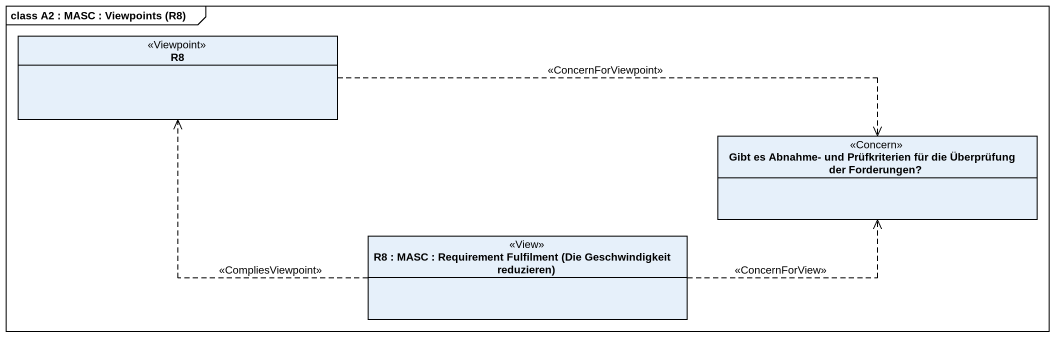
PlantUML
@startuml
mainframe class A2 : MASC : Viewpoints (R8)
hide circle
hide empty members
class R8 <<Viewpoint>>
class "Gibt es Abnahme- und Prüfkriterien für die Überprüfung der Forderungen?" as Gibt_es_Abnahme_und <<Concern>>
class "R8 : MASC : Requirement Fulfilment (Die Geschwindigkeit reduzieren)" as R8_MASC_Requirement <<View>>
R8 .right.> Gibt_es_Abnahme_und : <<ConcernForViewpoint>>
R8_MASC_Requirement .left.> R8 : <<CompliesViewpoint>>
R8_MASC_Requirement .right.> Gibt_es_Abnahme_und : <<ConcernForView>>
@enduml
